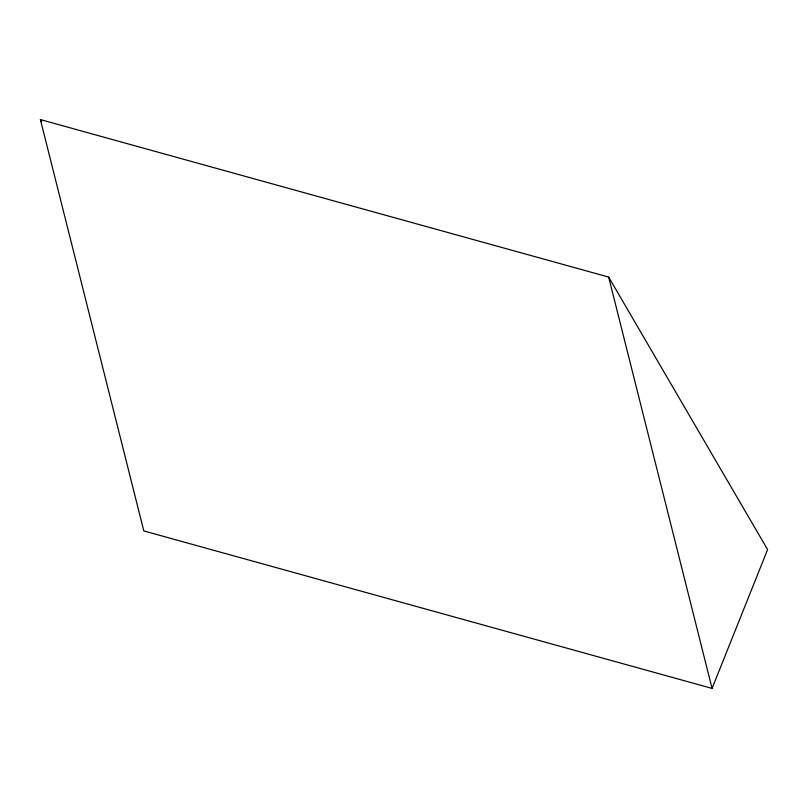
<?xml version="1.0" encoding="UTF-8"?>
<svg xmlns="http://www.w3.org/2000/svg" width="808" height="808" viewBox="0 0 808 808"><rect width="100%" height="100%" fill="white"/><g stroke="black" fill="none" stroke-linecap="round" stroke-linejoin="round"><path stroke-width="1.21" d="M712.07 688.416L767.6 549.591L608.656 277.073L40.4 119.584L143.814 530.927L712.07 688.416L608.656 277.073M40.4 119.584L41.673 121.766"/></g></svg>
